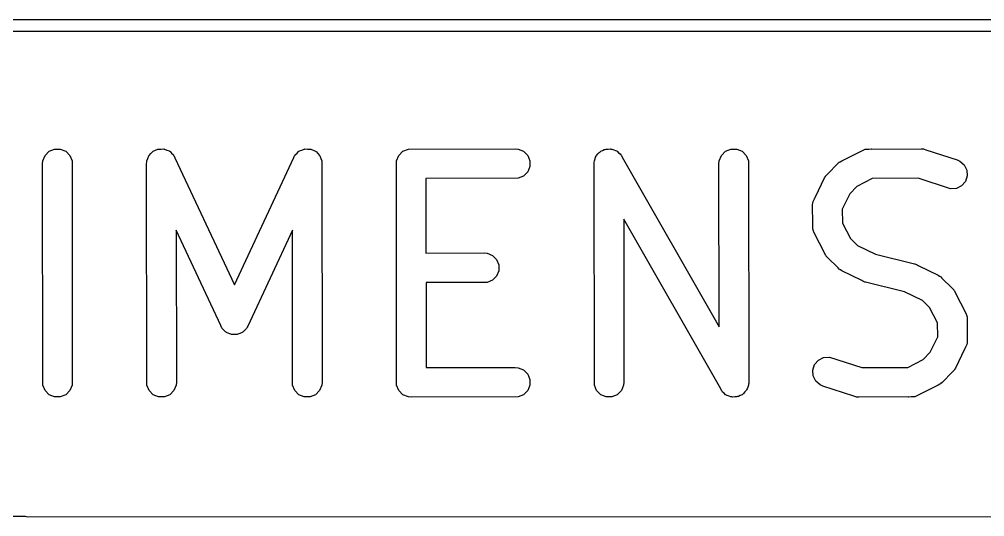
# Model space of a CAD drawing. Extents: x 139 to 262, y -120 to -93.
# Drawn here: x 218.55 to 228.42, y -99.58 to -94.5 of the extents above; entities that cross this region are included whole.
import ezdxf

# ---------------------------------------------------------------- set-up
doc = ezdxf.new("R2010")
doc.units = 0
doc.layers.add('BLACK', color=7, linetype='CONTINUOUS')

msp = doc.modelspace()

# ---------------------------------------------------------------- linework, layer by layer
at = {"layer": 'BLACK', "linetype": 'CONTINUOUS'}
for p, q in [((167.1458, -94.504434), (262.4201, -94.4996)), ((262.356655, -94.62177), (167.228849, -94.626597)), ((218.809542, -95.890835), (218.851589, -95.848788)), ((218.851589, -95.848788), (218.906526, -95.826032)), ((218.906526, -95.826032), (218.96599, -95.826032)), ((218.96599, -95.826032), (219.020927, -95.848788)), ((219.020927, -95.848788), (219.062974, -95.890835)), ((219.873923, -95.890835), (219.892619, -95.872138)), ((219.892619, -95.872138), (219.910487, -95.852628)), ((219.910487, -95.852628), (219.913567, -95.85119)), ((219.913567, -95.85119), (219.91597, -95.848788)), ((219.91597, -95.848788), (219.940403, -95.838667)), ((219.940403, -95.838667), (219.964372, -95.827482)), ((219.964372, -95.827482), (219.967766, -95.827332)), ((219.967766, -95.827332), (219.970907, -95.826032)), ((219.970907, -95.826032), (219.997363, -95.826032)), ((219.997363, -95.826032), (220.023778, -95.824871)), ((220.023778, -95.824871), (220.026971, -95.826032)), ((220.026971, -95.826032), (220.030371, -95.826032)), ((220.030371, -95.826032), (220.054809, -95.836155)), ((220.054809, -95.836155), (220.079662, -95.845192)), ((220.079662, -95.845192), (220.082168, -95.847487)), ((220.082168, -95.847487), (220.085308, -95.848788)), ((220.085308, -95.848788), (220.104004, -95.867484)), ((220.104004, -95.867484), (220.123515, -95.885352)), ((221.367896, -95.885352), (221.387406, -95.867484)), ((221.387406, -95.867484), (221.406103, -95.848788)), ((221.406103, -95.848788), (221.409242, -95.847487)), ((221.409242, -95.847487), (221.411749, -95.845192)), ((221.411749, -95.845192), (221.436601, -95.836155)), ((221.436601, -95.836155), (221.46104, -95.826032)), ((221.46104, -95.826032), (221.46444, -95.826032)), ((221.46444, -95.826032), (221.467633, -95.824871)), ((221.467633, -95.824871), (221.494048, -95.826032)), ((221.494048, -95.826032), (221.520504, -95.826032)), ((221.520504, -95.826032), (221.523644, -95.827332)), ((221.523644, -95.827332), (221.527039, -95.827482)), ((221.527039, -95.827482), (221.551007, -95.838667)), ((221.551007, -95.838667), (221.575441, -95.848788)), ((221.575441, -95.848788), (221.577843, -95.85119)), ((221.577843, -95.85119), (221.580924, -95.852628)), ((221.580924, -95.852628), (221.598786, -95.872133)), ((221.598786, -95.872133), (221.617488, -95.890835)), ((222.428437, -95.890835), (222.470484, -95.848788)), ((222.470484, -95.848788), (222.525421, -95.826032)), ((222.525421, -95.826032), (223.619534, -95.823104)), ((223.619534, -95.823104), (223.649266, -95.826032)), ((223.649266, -95.826032), (223.704203, -95.848788)), ((223.704203, -95.848788), (223.74625, -95.890835)), ((224.465093, -95.876502), (224.477504, -95.860477)), ((224.477504, -95.860477), (224.485938, -95.855657)), ((224.485938, -95.855657), (224.492808, -95.848788)), ((224.492808, -95.848788), (224.511534, -95.84103)), ((224.511534, -95.84103), (224.529133, -95.830975)), ((224.529133, -95.830975), (224.538769, -95.82975)), ((224.538769, -95.82975), (224.547745, -95.826032)), ((224.547745, -95.826032), (224.568016, -95.826032)), ((224.568016, -95.826032), (224.588122, -95.823476)), ((224.588122, -95.823476), (224.597494, -95.826032)), ((224.597494, -95.826032), (224.607209, -95.826032)), ((224.607209, -95.826032), (224.625935, -95.833788)), ((224.625935, -95.833788), (224.64549, -95.839122)), ((224.64549, -95.839122), (224.65317, -95.84507)), ((224.65317, -95.84507), (224.662146, -95.848788)), ((224.662146, -95.848788), (224.676478, -95.86312)), ((224.676478, -95.86312), (224.692504, -95.875531)), ((225.728018, -95.890835), (225.770065, -95.848788)), ((225.770065, -95.848788), (225.825002, -95.826032)), ((225.825002, -95.826032), (225.884466, -95.826032)), ((225.884466, -95.826032), (225.939403, -95.848788)), ((225.939403, -95.848788), (225.98145, -95.890835)), ((226.959124, -95.94767), (227.170274, -95.839193)), ((227.170274, -95.839193), (227.198177, -95.828515)), ((227.198177, -95.828515), (227.203639, -95.828126)), ((227.203639, -95.828126), (227.208697, -95.826032)), ((227.208697, -95.826032), (227.235049, -95.825894)), ((227.235049, -95.825894), (227.25749, -95.8243)), ((227.25749, -95.8243), (227.261855, -95.825755)), ((227.261855, -95.825755), (227.77062, -95.823104)), ((227.77062, -95.823104), (227.785663, -95.824585)), ((227.785663, -95.824585), (227.789681, -95.8243)), ((227.789681, -95.8243), (227.792694, -95.825277)), ((227.792694, -95.825277), (227.800352, -95.826032)), ((227.800352, -95.826032), (227.819634, -95.834019)), ((227.819634, -95.834019), (228.138128, -95.937363)), ((218.783858, -95.975504), (218.786786, -95.945772)), ((218.786786, -95.945772), (218.809542, -95.890835)), ((219.062974, -95.890835), (219.08573, -95.945772)), ((219.08573, -95.945772), (219.088658, -98.210704)), ((219.848239, -95.975504), (219.850163, -95.955957)), ((219.850006, -95.952365), (219.850707, -95.950435)), ((219.850163, -95.955957), (219.850006, -95.952365)), ((219.850707, -95.950435), (219.851167, -95.945772)), ((219.851167, -95.945772), (219.86129, -95.921333)), ((219.86129, -95.921333), (219.870327, -95.896481)), ((219.870327, -95.896481), (219.872622, -95.893974)), ((219.872622, -95.893974), (219.873923, -95.890835)), ((220.123515, -95.885352), (220.124964, -95.888444)), ((220.124964, -95.888444), (220.127355, -95.890835)), ((220.127355, -95.890835), (220.13702, -95.91417)), ((220.13702, -95.91417), (220.746711, -97.215097)), ((220.746711, -97.215097), (221.35267, -95.911057)), ((221.35267, -95.911057), (221.362678, -95.894159)), ((221.362678, -95.894159), (221.364056, -95.890835)), ((221.364056, -95.890835), (221.365508, -95.889382)), ((221.365508, -95.889382), (221.367896, -95.885352)), ((221.617488, -95.890835), (221.618789, -95.893975)), ((221.618789, -95.893975), (221.621084, -95.896482)), ((221.621084, -95.896482), (221.630119, -95.921329)), ((221.630119, -95.921329), (221.640244, -95.945772)), ((221.640244, -95.945772), (221.640248, -95.949184)), ((221.640248, -95.949184), (221.641405, -95.952365)), ((221.641405, -95.952365), (221.640285, -95.977837)), ((222.402753, -95.975504), (222.405681, -95.945772)), ((222.405681, -95.945772), (222.428437, -95.890835)), ((223.74625, -95.890835), (223.769006, -95.945772)), ((223.769006, -95.945772), (223.769006, -96.005236)), ((224.425077, -95.975504), (224.42583, -95.967856)), ((224.425449, -95.964859), (224.426507, -95.960977)), ((224.42583, -95.967856), (224.425449, -95.964859)), ((224.426507, -95.960977), (224.428005, -95.945772)), ((224.428005, -95.945772), (224.435761, -95.927045)), ((224.435761, -95.927045), (224.441095, -95.907491)), ((224.441095, -95.907491), (224.447043, -95.89981)), ((224.447043, -95.89981), (224.450761, -95.890835)), ((224.450761, -95.890835), (224.465093, -95.876502)), ((224.692504, -95.875531), (224.697353, -95.883995)), ((224.697353, -95.883995), (224.704193, -95.890835)), ((224.704193, -95.890835), (224.711817, -95.90924)), ((224.711817, -95.90924), (225.704488, -97.64189)), ((225.702334, -95.975504), (225.705262, -95.945772)), ((225.705262, -95.945772), (225.728018, -95.890835)), ((225.98145, -95.890835), (226.004206, -95.945772)), ((226.004206, -95.945772), (226.007134, -98.210704)), ((226.91779, -95.974179), (226.929476, -95.964587)), ((226.929476, -95.964587), (226.932114, -95.961547)), ((226.932114, -95.961547), (226.934969, -95.96008)), ((226.934969, -95.96008), (226.940884, -95.955226)), ((226.940884, -95.955226), (226.959124, -95.94767)), ((228.138128, -95.937363), (228.165408, -95.949543)), ((228.165408, -95.949543), (228.21033, -95.988503)), ((218.786786, -98.240436), (218.783858, -95.975504)), ((219.851167, -98.240436), (219.848239, -95.975504)), ((221.640285, -95.977837), (221.643172, -98.210704)), ((222.405681, -98.240436), (222.402753, -95.975504)), ((223.74625, -96.060173), (223.704203, -96.10222)), ((223.769006, -96.005236), (223.74625, -96.060173)), ((224.428005, -98.240436), (224.425077, -95.975504)), ((225.704488, -97.64189), (225.702334, -95.975504)), ((226.812238, -96.083216), (226.91779, -95.974179)), ((228.21033, -95.988503), (228.236923, -96.041689)), ((228.236923, -96.041689), (228.241138, -96.101003)), ((223.649266, -96.124976), (222.704859, -96.127503)), ((222.704859, -96.127503), (222.705845, -96.889731)), ((223.704203, -96.10222), (223.649266, -96.124976)), ((226.688554, -96.313993), (226.782804, -96.120224)), ((226.782804, -96.120224), (226.790859, -96.107427)), ((226.790859, -96.107427), (226.792399, -96.103711)), ((226.792399, -96.103711), (226.794687, -96.101347)), ((226.794687, -96.101347), (226.79872, -96.094941)), ((226.79872, -96.094941), (226.812238, -96.083216)), ((227.269889, -96.12774), (227.110756, -96.209494)), ((227.738499, -96.125298), (227.269889, -96.12774)), ((228.070874, -96.233146), (227.738499, -96.125298)), ((228.222334, -96.157416), (228.183373, -96.202337)), ((228.241138, -96.101003), (228.222334, -96.157416)), ((227.110756, -96.209494), (227.039718, -96.282878)), ((228.130187, -96.22893), (228.070874, -96.233146)), ((228.183373, -96.202337), (228.130187, -96.22893)), ((226.663205, -96.371524), (226.6653, -96.366464)), ((226.6653, -96.366464), (226.665689, -96.361003)), ((226.665689, -96.361003), (226.678317, -96.33504)), ((226.678317, -96.33504), (226.685961, -96.316587)), ((226.685961, -96.316587), (226.688554, -96.313993)), ((227.039718, -96.282878), (226.962983, -96.440638)), ((226.660277, -96.401256), (226.663205, -96.371524)), ((226.662576, -96.591764), (226.660277, -96.401256)), ((226.962983, -96.440638), (226.964692, -96.582241)), ((225.720393, -98.276967), (224.727722, -96.544317)), ((224.727722, -96.544317), (224.729877, -98.210704)), ((220.607707, -97.629958), (220.151028, -96.65552)), ((220.151028, -96.65552), (220.153039, -98.210704)), ((221.339252, -96.656393), (220.883808, -97.636523)), ((221.3413, -98.240436), (221.339252, -96.656393)), ((226.661474, -96.595071), (226.662576, -96.591764)), ((226.662849, -96.614431), (226.661474, -96.595071)), ((226.663205, -96.643864), (226.662849, -96.614431)), ((226.6653, -96.648923), (226.663205, -96.643864)), ((226.665689, -96.654385), (226.6653, -96.648923)), ((226.676366, -96.682287), (226.665689, -96.654385)), ((226.964692, -96.582241), (227.046667, -96.741804)), ((226.784843, -96.893436), (226.676366, -96.682287)), ((227.046667, -96.741804), (227.120053, -96.812844)), ((227.120053, -96.812844), (227.301952, -96.901321)), ((222.705845, -96.889731), (223.30022, -96.887485)), ((223.30022, -96.887485), (223.329952, -96.890413)), ((223.329952, -96.890413), (223.384889, -96.913169)), ((223.384889, -96.913169), (223.426936, -96.955216)), ((223.426936, -96.955216), (223.449692, -97.010153)), ((226.792399, -96.911677), (226.784843, -96.893436)), ((226.797253, -96.917591), (226.792399, -96.911677)), ((226.79872, -96.920447), (226.797253, -96.917591)), ((226.80176, -96.923084), (226.79872, -96.920447)), ((226.811352, -96.934771), (226.80176, -96.923084)), ((226.920389, -97.040322), (226.811352, -96.934771)), ((227.301952, -96.901321), (227.701144, -96.998473)), ((223.449692, -97.010153), (223.449692, -97.069617)), ((226.932114, -97.053841), (226.920389, -97.040322)), ((226.938519, -97.057873), (226.932114, -97.053841)), ((226.940884, -97.060162), (226.938519, -97.057873)), ((227.701144, -96.998473), (227.703338, -96.999257)), ((227.703338, -96.999257), (227.704435, -96.999335)), ((227.704435, -96.999335), (227.706865, -97.000517)), ((227.706865, -97.000517), (227.729278, -97.008525)), ((227.729278, -97.008525), (227.740645, -97.016947)), ((227.740645, -97.016947), (227.945214, -97.11645)), ((223.426936, -97.124554), (223.384889, -97.166601)), ((223.449692, -97.069617), (223.426936, -97.124554)), ((226.944602, -97.061702), (226.940884, -97.060162)), ((226.957397, -97.069756), (226.944602, -97.061702)), ((227.161964, -97.169259), (226.957397, -97.069756)), ((227.945214, -97.11645), (227.95801, -97.124505)), ((227.95801, -97.124505), (227.961727, -97.126045)), ((227.961727, -97.126045), (227.96409, -97.128333)), ((227.96409, -97.128333), (227.970497, -97.132366)), ((227.970497, -97.132366), (227.982221, -97.145884)), ((227.982221, -97.145884), (228.091259, -97.251436)), ((223.329952, -97.189357), (222.706235, -97.191714)), ((222.706235, -97.191714), (222.707359, -98.060745)), ((223.384889, -97.166601), (223.329952, -97.189357)), ((227.173333, -97.177683), (227.161964, -97.169259)), ((227.195745, -97.18569), (227.173333, -97.177683)), ((227.198176, -97.186873), (227.195745, -97.18569)), ((227.199272, -97.18695), (227.198176, -97.186873)), ((227.201467, -97.187735), (227.199272, -97.18695)), ((227.600656, -97.284885), (227.201467, -97.187735)), ((228.091259, -97.251436), (228.10085, -97.263122)), ((227.782559, -97.373364), (227.600656, -97.284885)), ((228.10085, -97.263122), (228.103891, -97.26576)), ((228.103891, -97.26576), (228.105357, -97.268615)), ((228.105357, -97.268615), (228.110212, -97.27453)), ((228.110212, -97.27453), (228.117767, -97.29277)), ((228.117767, -97.29277), (228.226245, -97.50392)), ((227.855943, -97.444402), (227.782559, -97.373364)), ((227.937918, -97.603965), (227.855943, -97.444402)), ((228.226245, -97.50392), (228.236923, -97.531823)), ((228.236923, -97.531823), (228.237311, -97.537285)), ((228.237311, -97.537285), (228.239406, -97.542343)), ((228.239406, -97.542343), (228.239761, -97.571759)), ((220.615394, -97.651098), (220.607707, -97.629958)), ((220.877359, -97.647409), (220.876018, -97.651098)), ((220.883808, -97.636523), (220.877359, -97.647409)), ((227.939627, -97.745567), (227.937918, -97.603965)), ((228.239761, -97.571759), (228.241138, -97.591136)), ((228.241138, -97.591136), (228.240034, -97.594445)), ((228.240034, -97.594445), (228.242334, -97.784951)), ((220.619941, -97.656063), (220.615394, -97.651098)), ((220.62283, -97.662227), (220.619941, -97.656063)), ((220.639909, -97.677867), (220.62283, -97.662227)), ((220.655554, -97.694951), (220.639909, -97.677867)), ((220.661691, -97.697815), (220.655554, -97.694951)), ((220.666684, -97.702387), (220.661691, -97.697815)), ((220.688446, -97.7103), (220.666684, -97.702387)), ((220.709439, -97.720097), (220.688446, -97.7103)), ((220.716204, -97.720394), (220.709439, -97.720097)), ((220.722567, -97.722708), (220.716204, -97.720394)), ((220.745706, -97.72169), (220.722567, -97.722708)), ((220.768845, -97.722708), (220.745706, -97.72169)), ((220.775207, -97.720394), (220.768845, -97.722708)), ((220.781973, -97.720097), (220.775207, -97.720394)), ((220.802963, -97.710301), (220.781973, -97.720097)), ((220.824729, -97.702387), (220.802963, -97.710301)), ((220.829722, -97.697814), (220.824729, -97.702387)), ((220.835858, -97.694951), (220.829722, -97.697814)), ((220.8515, -97.677869), (220.835858, -97.694951)), ((220.868582, -97.662227), (220.8515, -97.677869)), ((220.873629, -97.653706), (220.868582, -97.662227)), ((220.876018, -97.651098), (220.873629, -97.653706)), ((227.862893, -97.903327), (227.939627, -97.745567)), ((228.236923, -97.825203), (228.224291, -97.851172)), ((228.237311, -97.81974), (228.236923, -97.825203)), ((228.239406, -97.814683), (228.237311, -97.81974)), ((228.242334, -97.784951), (228.239406, -97.814683)), ((227.791853, -97.976714), (227.862893, -97.903327)), ((228.214057, -97.872212), (228.119807, -98.065982)), ((228.21665, -97.86962), (228.214057, -97.872212)), ((228.224291, -97.851172), (228.21665, -97.86962)), ((226.661473, -98.085205), (226.680277, -98.028793)), ((226.680277, -98.028793), (226.719238, -97.983871)), ((226.719238, -97.983871), (226.772424, -97.957278)), ((226.772424, -97.957278), (226.831738, -97.953062)), ((226.831738, -97.953062), (227.164112, -98.060909)), ((227.632721, -98.058467), (227.791853, -97.976714)), ((222.707359, -98.060745), (223.619534, -98.058304)), ((223.619534, -98.058304), (223.649266, -98.061232)), ((223.649266, -98.061232), (223.704203, -98.083988)), ((223.704203, -98.083988), (223.74625, -98.126035)), ((223.74625, -98.126035), (223.769006, -98.180972)), ((226.665689, -98.144519), (226.661473, -98.085205)), ((227.164112, -98.060909), (227.632721, -98.058467)), ((228.090376, -98.102986), (227.984822, -98.212029)), ((228.103891, -98.091266), (228.090376, -98.102986)), ((228.107923, -98.08486), (228.103891, -98.091266)), ((228.110213, -98.082495), (228.107923, -98.08486)), ((228.111753, -98.078775), (228.110213, -98.082495)), ((228.119807, -98.065982), (228.111753, -98.078775)), ((218.809542, -98.295373), (218.786786, -98.240436)), ((219.08573, -98.240436), (219.062974, -98.295373)), ((219.088658, -98.210704), (219.08573, -98.240436)), ((219.873923, -98.295373), (219.851167, -98.240436)), ((220.150111, -98.240436), (220.127355, -98.295373)), ((220.153039, -98.210704), (220.150111, -98.240436)), ((221.364056, -98.295373), (221.3413, -98.240436)), ((221.640244, -98.240436), (221.617488, -98.295373)), ((221.643172, -98.210704), (221.640244, -98.240436)), ((222.428437, -98.295373), (222.405681, -98.240436)), ((223.769006, -98.240436), (223.74625, -98.295373)), ((223.769006, -98.180972), (223.769006, -98.240436)), ((224.450761, -98.295373), (224.428005, -98.240436)), ((224.726949, -98.240436), (224.704193, -98.295373)), ((224.729877, -98.210704), (224.726949, -98.240436)), ((226.004206, -98.240436), (225.996449, -98.259162)), ((226.005703, -98.22523), (226.004206, -98.240436)), ((226.006762, -98.221349), (226.005703, -98.22523)), ((226.007134, -98.210704), (226.00638, -98.218351)), ((226.00638, -98.218351), (226.006762, -98.221349)), ((226.692282, -98.197705), (226.665689, -98.144519)), ((226.737204, -98.236666), (226.692282, -98.197705)), ((226.764484, -98.248845), (226.737204, -98.236666)), ((227.943483, -98.238539), (227.732337, -98.347015)), ((227.961728, -98.230982), (227.943483, -98.238539)), ((227.967644, -98.226126), (227.961728, -98.230982)), ((227.970497, -98.224661), (227.967644, -98.226126)), ((227.973131, -98.221622), (227.970497, -98.224661)), ((227.984822, -98.212029), (227.973131, -98.221622)), ((218.851589, -98.33742), (218.809542, -98.295373)), ((218.906526, -98.360176), (218.851589, -98.33742)), ((219.020927, -98.33742), (218.96599, -98.360176)), ((219.062974, -98.295373), (219.020927, -98.33742)), ((219.91597, -98.33742), (219.873923, -98.295373)), ((219.970907, -98.360176), (219.91597, -98.33742)), ((220.085308, -98.33742), (220.030371, -98.360176)), ((220.127355, -98.295373), (220.085308, -98.33742)), ((221.406103, -98.33742), (221.364056, -98.295373)), ((221.46104, -98.360176), (221.406103, -98.33742)), ((221.575441, -98.33742), (221.520504, -98.360176)), ((221.617488, -98.295373), (221.575441, -98.33742)), ((222.470484, -98.33742), (222.428437, -98.295373)), ((222.525421, -98.360176), (222.470484, -98.33742)), ((223.704203, -98.33742), (223.649266, -98.360176)), ((223.74625, -98.295373), (223.704203, -98.33742)), ((224.492808, -98.33742), (224.450761, -98.295373)), ((224.547745, -98.360176), (224.492808, -98.33742)), ((224.662146, -98.33742), (224.607209, -98.360176)), ((224.704193, -98.295373), (224.662146, -98.33742)), ((225.728018, -98.295373), (225.720393, -98.276967)), ((225.734857, -98.302212), (225.728018, -98.295373)), ((225.739707, -98.310677), (225.734857, -98.302212)), ((225.755732, -98.323087), (225.739707, -98.310677)), ((225.770065, -98.33742), (225.755732, -98.323087)), ((225.77904, -98.341137), (225.770065, -98.33742)), ((225.786721, -98.347086), (225.77904, -98.341137)), ((225.939403, -98.33742), (225.920676, -98.345177)), ((225.946272, -98.33055), (225.939403, -98.33742)), ((225.954707, -98.325731), (225.946272, -98.33055)), ((225.967117, -98.309705), (225.954707, -98.325731)), ((225.98145, -98.295373), (225.967117, -98.309705)), ((225.985167, -98.286397), (225.98145, -98.295373)), ((225.991116, -98.278717), (225.985167, -98.286397)), ((225.996449, -98.259162), (225.991116, -98.278717)), ((227.082972, -98.352187), (226.764484, -98.248845)), ((218.96599, -98.360176), (218.906526, -98.360176)), ((220.030371, -98.360176), (219.970907, -98.360176)), ((221.520504, -98.360176), (221.46104, -98.360176)), ((222.555153, -98.363104), (222.525421, -98.360176)), ((223.649266, -98.360176), (222.555153, -98.363104)), ((224.607209, -98.360176), (224.547745, -98.360176)), ((225.806275, -98.352419), (225.786721, -98.347086)), ((225.825002, -98.360176), (225.806275, -98.352419)), ((225.834717, -98.360176), (225.825002, -98.360176)), ((225.844089, -98.362732), (225.834717, -98.360176)), ((225.864195, -98.360176), (225.844089, -98.362732)), ((225.884466, -98.360176), (225.864195, -98.360176)), ((225.893441, -98.356457), (225.884466, -98.360176)), ((225.903078, -98.355233), (225.893441, -98.356457)), ((225.920676, -98.345177), (225.903078, -98.355233)), ((227.102259, -98.360176), (227.082972, -98.352187)), ((227.109917, -98.36093), (227.102259, -98.360176)), ((227.112931, -98.361908), (227.109917, -98.36093)), ((227.116947, -98.361622), (227.112931, -98.361908)), ((227.131991, -98.363104), (227.116947, -98.361622)), ((227.640758, -98.360452), (227.131991, -98.363104)), ((227.645121, -98.361907), (227.640758, -98.360452)), ((227.667546, -98.360313), (227.645121, -98.361907)), ((227.693914, -98.360176), (227.667546, -98.360313)), ((227.698973, -98.35808), (227.693914, -98.360176)), ((227.704435, -98.357692), (227.698973, -98.35808)), ((227.732337, -98.347015), (227.704435, -98.357692)), ((196.404346, -99.584423), (218.6051, -99.5796)), ((218.6051, -99.5796), (218.629346, -99.584423)), ((218.629346, -99.584423), (240.8301, -99.5796))]:
    msp.add_line(p, q, dxfattribs=at)

doc.saveas('drawing.dxf')
